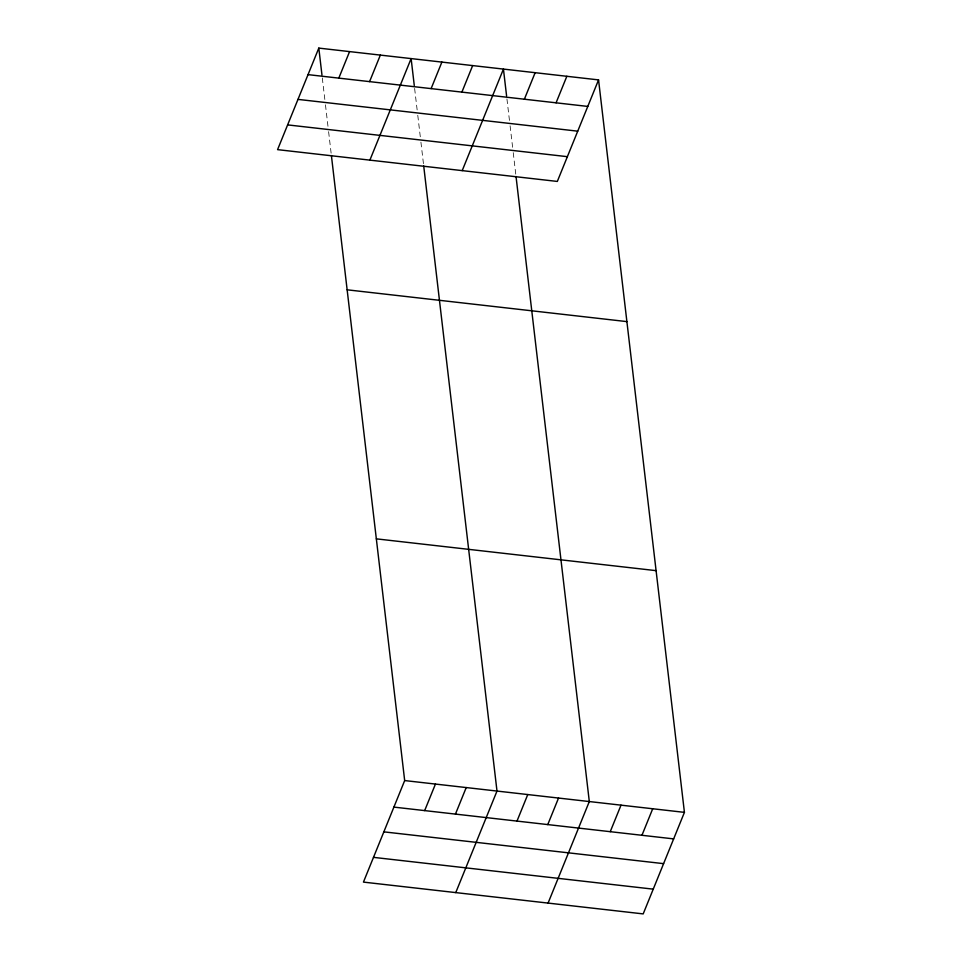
<?xml version="1.0" encoding="UTF-8"?>
<svg xmlns="http://www.w3.org/2000/svg" width="962" height="962" viewBox="0 0 962 962"><rect width="100%" height="100%" fill="white"/><g stroke="black" fill="none" stroke-linecap="round" stroke-linejoin="round"><path stroke-width="0.72" stroke-dasharray="4.81 3.61" d="M506.938 98.918L509.559 121.308M510.088 125.781L512.89 149.651M513.239 152.633L515.86 175.024M414.622 88.432L417.424 112.301M417.773 115.284L420.574 139.165M420.923 142.148L423.545 164.526M322.306 77.946L325.108 101.816M325.457 104.798L328.258 128.667M328.607 131.662L331.229 154.04"/><path stroke-width="1.44" d="M318.807 48.1L277.573 149.639L557.323 181.433L598.556 79.894L318.807 48.1L321.957 74.952M338.804 78.126L349.579 51.599M369.576 81.626L380.351 55.099M369.889 160.125L411.123 58.586L414.273 85.45M431.12 88.612L441.895 62.085M461.892 92.111L472.667 65.584M462.205 170.623L503.439 69.084L506.589 95.935M524.374 99.218L535.149 72.679M556.072 102.814L566.846 76.287M331.397 155.531L404.677 780.567L363.444 882.106L643.193 913.9L684.427 812.361L598.556 79.894M424.675 810.593L435.449 784.066M455.447 814.092L466.221 787.565M455.76 892.604L496.993 791.065L423.713 166.017M516.991 821.091L527.765 794.552M547.763 824.59L558.537 798.051M548.075 903.09L589.309 801.55L516.029 176.515M610.245 831.685L621.019 805.158M641.943 835.293L652.717 808.753M308.032 74.627L587.782 106.421M297.979 99.387L577.729 131.169M287.626 124.892L567.376 156.674M347.15 289.815L626.887 321.609M376.346 538.852L656.084 570.646M404.677 780.567L684.427 812.361M393.903 807.106L673.653 838.888M383.85 831.853L663.6 863.648M373.496 857.358L653.246 889.153"/></g></svg>
